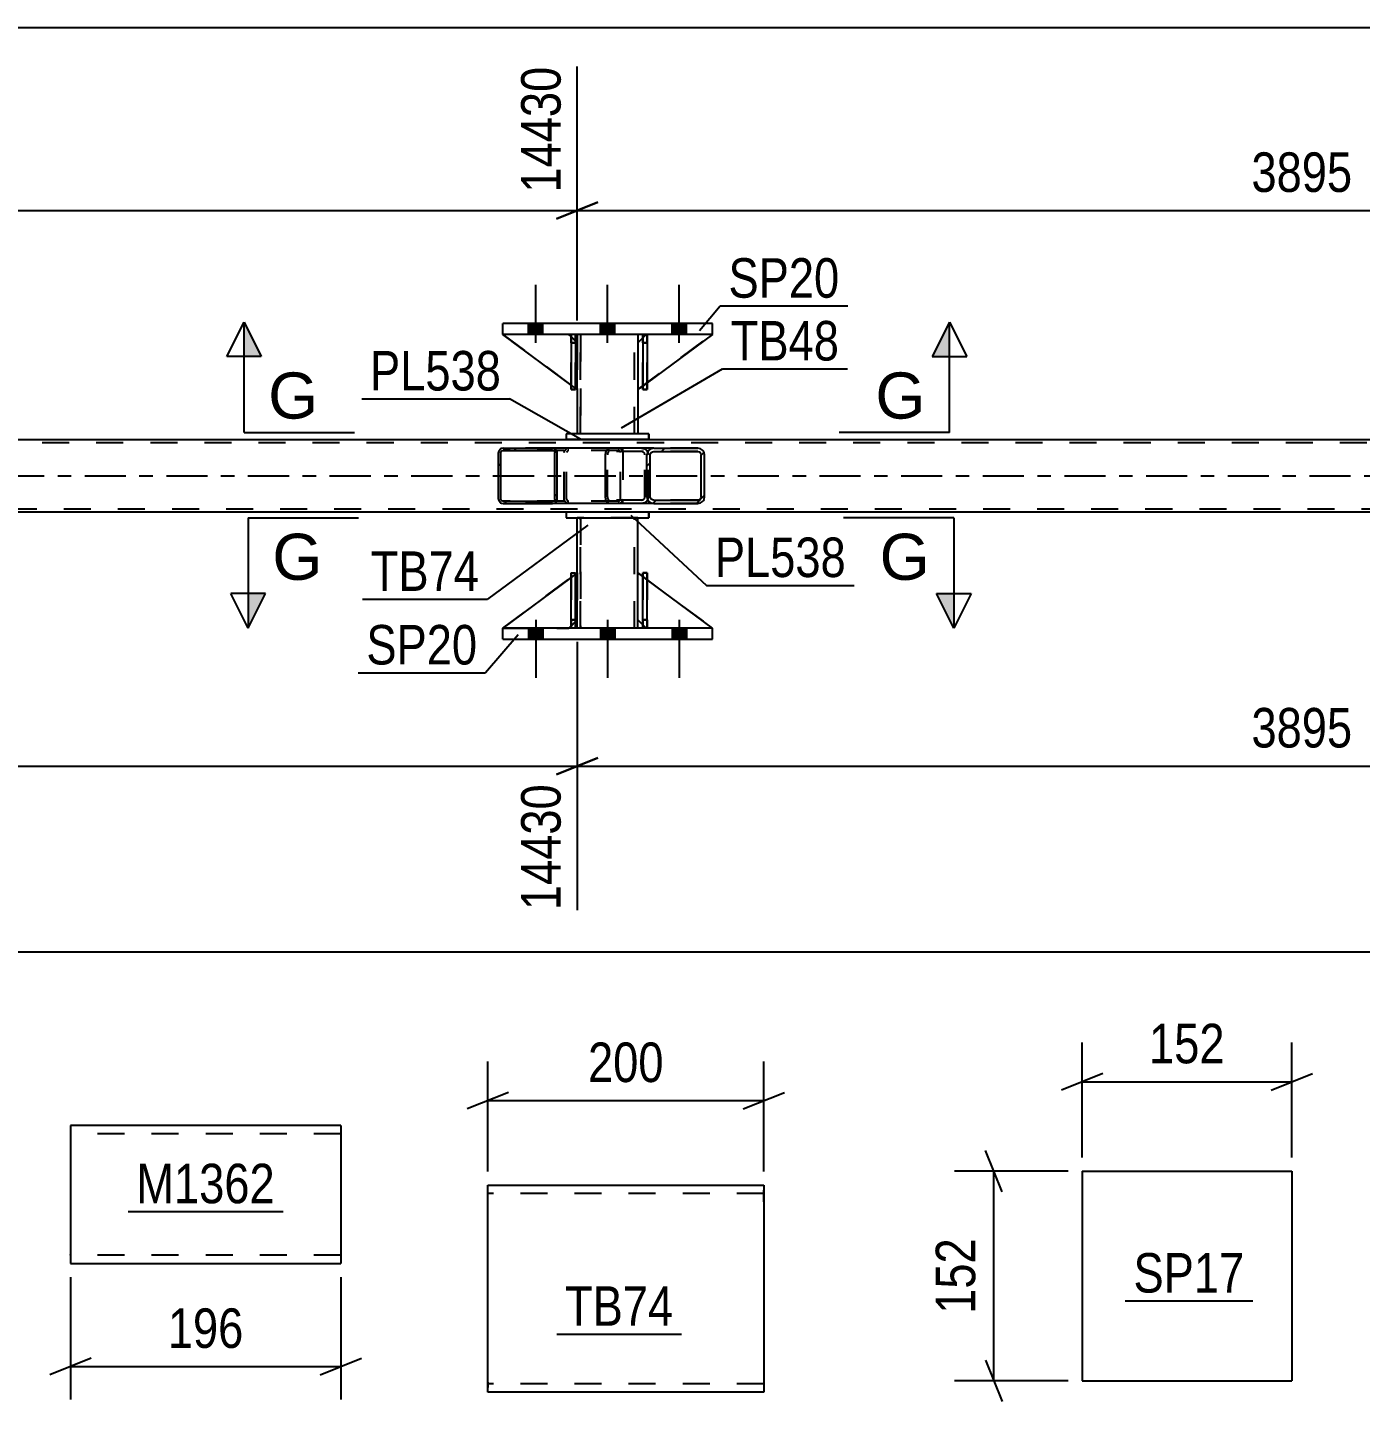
# Model space of a CAD drawing. Header units: millimetres. Extents: x 0 to 841, y 0 to 594.
# Drawn here: x 615.4 to 712.1, y 177 to 276.6 of the extents above; entities that cross this region are included whole.
import ezdxf

# ---------------------------------------------------------------- set-up
doc = ezdxf.new("R2010")
doc.units = ezdxf.units.MM
doc.linetypes.add('DXK_LINE_DOT2', pattern=[3.9198, 1.9599, -1.9599])
doc.linetypes.add('DXK_LINE_DOT3', pattern=[5.9187, 2.979, -0.9799, 0.9799, -0.9799])
doc.styles.add('Arial', font='ARIAL.TTF', dxfattribs={"height": 0.2})
doc.styles.add('Arial Narrow', font='ARIALN.TTF', dxfattribs={"height": 0.2})

# ---------------------------------------------------------------- blocks, each defined once
blk = doc.blocks.new('Part-103610369-28018 - 28013')
at = {"linetype": 'Continuous'}
h = blk.add_hatch(dxfattribs=at)
h.set_pattern_fill('', scale=0.7, style=0, pattern_type=0)
h.set_pattern_definition([(45, (653.8036, 245.869), (-1.57154, 1.57154), [])])
h.paths.add_polyline_path([(653.829, 245.747), (653.804, 245.869), (653.73, 245.973), (653.619, 246.042), (653.489, 246.067), (649.913, 246.067), (649.783, 246.042), (649.673, 245.973), (649.599, 245.869), (649.573, 245.747), (649.573, 242.387), (649.599, 242.264), (649.673, 242.16), (649.783, 242.091), (649.913, 242.067), (653.489, 242.067), (653.619, 242.091), (653.73, 242.16), (653.804, 242.264), (653.829, 242.387)])
h.paths.add_polyline_path([(653.646, 242.325), (653.609, 242.274), (653.554, 242.239), (653.489, 242.227), (649.913, 242.227), (649.848, 242.239), (649.793, 242.274), (649.756, 242.325), (649.743, 242.387), (649.743, 245.747), (649.756, 245.808), (649.793, 245.86), (649.848, 245.894), (649.913, 245.907), (653.489, 245.907), (653.554, 245.894), (653.609, 245.86), (653.646, 245.808), (653.659, 245.747), (653.659, 242.387)])
at = {"color": 2, "linetype": 'Continuous'}
for p, q in [((649.913, 246.067), (649.783, 246.042)), ((649.913, 246.067), (653.489, 246.067)), ((657.597, 246.067), (653.489, 246.067)), ((653.619, 246.042), (653.489, 246.067)), ((649.599, 245.869), (649.573, 245.747)), ((649.573, 242.387), (649.573, 245.747)), ((649.743, 245.747), (649.756, 245.808)), ((649.743, 242.387), (649.743, 245.747)), ((649.756, 245.808), (649.793, 245.86)), ((649.793, 245.86), (649.848, 245.894)), ((649.848, 245.894), (649.913, 245.907)), ((649.913, 245.907), (653.489, 245.907)), ((653.489, 245.907), (653.554, 245.894)), ((653.554, 245.894), (653.609, 245.86)), ((653.609, 245.86), (653.646, 245.808)), ((653.646, 245.808), (653.659, 245.747)), ((653.659, 242.387), (653.659, 245.747)), ((653.829, 245.747), (653.804, 245.869)), ((653.829, 242.387), (653.829, 245.747)), ((649.573, 242.387), (649.599, 242.264)), ((649.756, 242.325), (649.743, 242.387)), ((649.793, 242.274), (649.756, 242.325)), ((649.783, 242.091), (649.913, 242.067)), ((649.848, 242.239), (649.793, 242.274)), ((649.913, 242.227), (649.848, 242.239)), ((649.913, 242.227), (653.489, 242.227)), ((649.913, 242.067), (653.489, 242.067)), ((653.554, 242.239), (653.489, 242.227)), ((653.489, 242.067), (653.619, 242.091)), ((657.597, 242.067), (653.489, 242.067)), ((653.609, 242.274), (653.554, 242.239)), ((653.646, 242.325), (653.609, 242.274)), ((653.659, 242.387), (653.646, 242.325)), ((653.804, 242.264), (653.829, 242.387))]:
    blk.add_line(p, q, dxfattribs=at)
at = {"color": 7, "linetype": 'DXK_LINE_DOT2'}
for p, q in [((653.489, 246.067), (649.913, 246.067)), ((654.543, 246.042), (654.673, 246.067)), ((658.249, 246.067), (657.597, 246.067)), ((658.249, 246.067), (658.379, 246.042)), ((658.249, 245.907), (649.913, 245.907)), ((654.332, 245.747), (654.358, 245.869)), ((654.332, 242.387), (654.332, 245.747)), ((654.516, 245.808), (654.503, 245.747)), ((654.503, 242.387), (654.503, 245.747)), ((654.553, 245.86), (654.516, 245.808)), ((654.608, 245.894), (654.553, 245.86)), ((654.673, 245.907), (654.608, 245.894)), ((658.314, 245.894), (658.249, 245.907)), ((658.369, 245.86), (658.314, 245.894)), ((658.406, 245.808), (658.369, 245.86)), ((658.419, 245.747), (658.406, 245.808)), ((658.419, 242.387), (658.419, 245.747)), ((658.563, 245.869), (658.589, 245.747)), ((658.589, 245.747), (658.589, 242.387)), ((658.249, 242.227), (649.913, 242.227)), ((653.489, 242.067), (649.913, 242.067)), ((654.358, 242.264), (654.332, 242.387)), ((654.503, 242.387), (654.516, 242.325)), ((654.516, 242.325), (654.553, 242.274)), ((654.673, 242.067), (654.543, 242.091)), ((654.553, 242.274), (654.567, 242.264)), ((654.567, 242.264), (654.608, 242.239)), ((654.608, 242.239), (654.673, 242.227)), ((658.249, 242.067), (657.597, 242.067)), ((658.249, 242.227), (658.314, 242.239)), ((658.379, 242.091), (658.249, 242.067)), ((658.314, 242.239), (658.369, 242.274)), ((658.369, 242.274), (658.406, 242.325)), ((658.406, 242.325), (658.419, 242.387)), ((658.589, 242.387), (658.563, 242.264))]:
    blk.add_line(p, q, dxfattribs=at)
at = {"color": 2, "linetype": 'Continuous'}
for centre, start, end in [((649.9, 245.733), 110.7583, 155.68002), ((653.502, 245.733), 24.31998, 69.2417), ((649.9, 242.4), 204.31998, 249.2417), ((653.502, 242.4), 290.7583, 335.68002)]:
    blk.add_arc(centre, 0.331, start, end, dxfattribs=at)
at = {"color": 7, "linetype": 'DXK_LINE_DOT2'}
for centre, start, end in [((654.66, 245.733), 110.75832, 155.68004), ((658.262, 245.733), 24.31996, 69.24168), ((654.66, 242.4), 204.31996, 249.24168), ((658.262, 242.4), 290.75832, 335.68004)]:
    blk.add_arc(centre, 0.331, start, end, dxfattribs=at)
blk = doc.blocks.new('Part-103610369-28085 - 28013')
at = {"color": 2, "linetype": 'Continuous'}
for p, q in [((654.472, 247.117), (654.472, 246.717)), ((660.472, 247.117), (654.472, 247.117)), ((660.472, 247.117), (660.472, 246.717)), ((660.472, 247.117), (660.472, 247.117)), ((654.472, 246.717), (660.472, 246.717)), ((660.472, 246.717), (660.472, 246.717))]:
    blk.add_line(p, q, dxfattribs=at)
at = {"color": 7, "linetype": 'DXK_LINE_DOT2'}
for p, q in [((654.472, 247.117), (654.472, 246.717)), ((660.472, 246.717), (660.472, 247.117)), ((660.472, 247.117), (660.472, 247.117)), ((660.472, 246.717), (660.472, 246.717))]:
    blk.add_line(p, q, dxfattribs=at)
blk = doc.blocks.new('Part-103610369-28086 - 28013')
at = {"color": 2, "linetype": 'Continuous'}
for p, q in [((655.272, 254.317), (655.272, 253.717)), ((659.672, 254.317), (659.672, 253.716)), ((655.272, 250.317), (655.272, 247.117)), ((659.672, 250.316), (659.672, 247.117))]:
    blk.add_line(p, q, dxfattribs=at)
at = {"color": 7, "linetype": 'DXK_LINE_DOT2'}
for p, q in [((659.672, 254.317), (655.272, 254.317)), ((655.272, 254.317), (655.272, 247.117)), ((655.512, 247.117), (655.512, 254.317)), ((655.512, 254.317), (655.512, 247.117)), ((659.432, 247.117), (659.432, 254.317)), ((659.432, 247.117), (659.432, 254.317)), ((659.672, 254.317), (659.672, 247.117)), ((655.272, 253.717), (655.272, 250.317)), ((659.672, 253.716), (659.672, 250.316)), ((659.672, 247.117), (655.272, 247.117))]:
    blk.add_line(p, q, dxfattribs=at)
blk = doc.blocks.new('Part-103610369-28087 - 28013')
at = {"color": 7, "linetype": 'DXK_LINE_DOT2'}
for p, q in [((654.826, 253.716), (654.826, 254.316)), ((654.826, 254.316), (654.826, 254.316)), ((654.826, 254.316), (654.826, 250.316)), ((655.146, 254.316), (654.826, 254.316)), ((655.146, 253.716), (655.146, 254.316)), ((655.146, 250.316), (655.146, 254.316)), ((654.826, 250.316), (654.826, 253.716)), ((654.826, 253.716), (655.146, 253.716)), ((655.146, 253.716), (655.146, 250.316)), ((654.826, 250.316), (655.146, 250.316))]:
    blk.add_line(p, q, dxfattribs=at)
blk = doc.blocks.new('Part-103610369-28088 - 28013')
at = {"color": 7, "linetype": 'DXK_LINE_DOT2'}
for p, q in [((660.026, 253.716), (660.026, 254.316)), ((660.026, 254.316), (660.026, 254.316)), ((660.026, 254.316), (660.026, 250.316)), ((660.346, 254.316), (660.026, 254.316)), ((660.346, 253.716), (660.346, 254.316)), ((660.346, 250.316), (660.346, 254.316)), ((660.026, 250.316), (660.026, 253.716)), ((660.026, 253.716), (660.346, 253.716)), ((660.346, 253.716), (660.346, 250.316)), ((660.026, 250.316), (660.346, 250.316))]:
    blk.add_line(p, q, dxfattribs=at)
blk = doc.blocks.new('Part-103610369-28024 - 28013')
at = {"linetype": 'Continuous'}
h = blk.add_hatch(dxfattribs=at)
h.set_pattern_fill('', scale=0.7, style=0, pattern_type=0)
h.set_pattern_definition([(45, (664.472, 245.7703), (-1.57154, 1.57154), [])])
h.paths.add_polyline_path([(664.51, 245.587), (664.472, 245.77), (664.363, 245.926), (664.2, 246.03), (664.008, 246.067), (660.823, 246.067), (660.631, 246.03), (660.468, 245.926), (660.359, 245.77), (660.321, 245.587), (660.321, 242.547), (660.359, 242.363), (660.468, 242.207), (660.631, 242.103), (660.823, 242.067), (664.008, 242.067), (664.2, 242.103), (664.363, 242.207), (664.472, 242.363), (664.51, 242.547)])
h.paths.add_polyline_path([(664.24, 242.455), (664.185, 242.377), (664.104, 242.325), (664.008, 242.307), (660.823, 242.307), (660.727, 242.325), (660.646, 242.377), (660.591, 242.455), (660.572, 242.547), (660.572, 245.587), (660.591, 245.678), (660.646, 245.756), (660.727, 245.808), (660.823, 245.827), (664.008, 245.827), (664.104, 245.808), (664.185, 245.756), (664.24, 245.678), (664.259, 245.587), (664.259, 242.547)])
at = {"color": 2, "linetype": 'Continuous'}
for p, q in [((657.405, 245.926), (657.493, 246.03)), ((657.493, 246.03), (657.597, 246.067)), ((660.823, 246.067), (657.597, 246.067)), ((660.823, 246.067), (660.631, 246.03)), ((660.823, 246.067), (664.008, 246.067)), ((664.2, 246.03), (664.008, 246.067)), ((657.326, 245.587), (657.347, 245.77)), ((657.326, 242.547), (657.326, 245.587)), ((657.347, 245.77), (657.405, 245.926)), ((660.359, 245.77), (660.321, 245.587)), ((660.321, 242.547), (660.321, 245.587)), ((660.572, 245.587), (660.591, 245.678)), ((660.572, 242.547), (660.572, 245.587)), ((660.591, 245.678), (660.646, 245.756)), ((660.646, 245.756), (660.727, 245.808)), ((660.727, 245.808), (660.823, 245.827)), ((660.823, 245.827), (664.008, 245.827)), ((664.008, 245.827), (664.104, 245.808)), ((664.104, 245.808), (664.185, 245.756)), ((664.185, 245.756), (664.24, 245.678)), ((664.24, 245.678), (664.259, 245.587)), ((664.259, 242.547), (664.259, 245.587)), ((664.51, 245.587), (664.472, 245.77)), ((664.51, 242.547), (664.51, 245.587)), ((657.347, 242.363), (657.326, 242.547)), ((657.405, 242.207), (657.347, 242.363)), ((657.493, 242.103), (657.405, 242.207)), ((657.597, 242.067), (657.493, 242.103)), ((660.823, 242.067), (657.597, 242.067)), ((660.321, 242.547), (660.359, 242.363)), ((660.591, 242.455), (660.572, 242.547)), ((660.646, 242.377), (660.591, 242.455)), ((660.631, 242.103), (660.823, 242.067)), ((660.727, 242.325), (660.646, 242.377)), ((660.823, 242.307), (660.727, 242.325)), ((660.823, 242.307), (664.008, 242.307)), ((660.823, 242.067), (664.008, 242.067)), ((664.104, 242.325), (664.008, 242.307)), ((664.008, 242.067), (664.2, 242.103)), ((664.185, 242.377), (664.104, 242.325)), ((664.24, 242.455), (664.185, 242.377)), ((664.259, 242.547), (664.24, 242.455)), ((664.472, 242.363), (664.51, 242.547))]:
    blk.add_line(p, q, dxfattribs=at)
at = {"color": 7, "linetype": 'DXK_LINE_DOT2'}
for p, q in [((658.589, 245.827), (658.589, 246.067)), ((659.931, 246.067), (660.124, 246.03)), ((664.008, 246.067), (660.823, 246.067)), ((657.472, 245.678), (657.461, 245.587)), ((657.461, 242.547), (657.461, 245.587)), ((657.501, 245.756), (657.472, 245.678)), ((657.545, 245.808), (657.501, 245.756)), ((657.597, 245.827), (657.545, 245.808)), ((664.008, 245.827), (657.597, 245.827)), ((660.028, 245.808), (659.931, 245.827)), ((660.109, 245.756), (660.028, 245.808)), ((660.164, 245.678), (660.109, 245.756)), ((660.183, 245.587), (660.164, 245.678)), ((660.183, 242.547), (660.183, 245.587)), ((660.396, 245.77), (660.434, 245.587)), ((660.434, 242.547), (660.434, 245.587)), ((657.461, 242.547), (657.472, 242.455)), ((657.472, 242.455), (657.501, 242.377)), ((657.501, 242.377), (657.545, 242.325)), ((657.545, 242.325), (657.597, 242.307)), ((664.008, 242.307), (657.597, 242.307)), ((658.589, 242.067), (658.589, 242.307)), ((659.931, 242.307), (660.028, 242.325)), ((660.124, 242.103), (659.931, 242.067)), ((660.028, 242.325), (660.109, 242.377)), ((660.109, 242.377), (660.164, 242.455)), ((660.164, 242.455), (660.183, 242.547)), ((660.434, 242.547), (660.396, 242.363)), ((664.008, 242.067), (660.823, 242.067))]:
    blk.add_line(p, q, dxfattribs=at)
for centre, start, end in [((659.946, 245.571), 23.84952, 68.80601), ((659.946, 242.562), 291.19399, 336.15048)]:
    blk.add_arc(centre, 0.492, start, end, dxfattribs=at)
at = {"color": 2, "linetype": 'Continuous'}
for centre, start, end in [((660.809, 245.571), 111.19401, 156.1505), ((664.022, 245.571), 23.8495, 68.80599), ((660.809, 242.562), 203.8495, 248.80599), ((664.022, 242.562), 291.19401, 336.1505)]:
    blk.add_arc(centre, 0.492, start, end, dxfattribs=at)
blk = doc.blocks.new('Part-103610369-28089 - 28013')
at = {"color": 2, "linetype": 'Continuous'}
for p, q in [((655.146, 254.316), (654.826, 254.316)), ((654.826, 254.316), (654.826, 250.316)), ((655.146, 254.316), (655.146, 254.316)), ((655.146, 254.316), (655.146, 250.316)), ((655.146, 250.316), (654.826, 250.316))]:
    blk.add_line(p, q, dxfattribs=at)
at = {"color": 7, "linetype": 'DXK_LINE_DOT2'}
for p, q in [((654.826, 253.716), (654.826, 254.316)), ((655.146, 253.716), (655.146, 254.316)), ((655.146, 254.316), (655.146, 254.316)), ((655.146, 253.716), (654.826, 253.716)), ((654.826, 253.716), (654.826, 250.316)), ((655.146, 250.316), (655.146, 253.716))]:
    blk.add_line(p, q, dxfattribs=at)
blk = doc.blocks.new('Part-103610369-28090 - 28013')
at = {"color": 2, "linetype": 'Continuous'}
for p, q in [((660.346, 254.316), (660.026, 254.316)), ((660.026, 254.316), (660.026, 250.316)), ((660.346, 254.316), (660.346, 254.316)), ((660.346, 254.316), (660.346, 250.316)), ((660.346, 250.316), (660.026, 250.316))]:
    blk.add_line(p, q, dxfattribs=at)
at = {"color": 7, "linetype": 'DXK_LINE_DOT2'}
for p, q in [((660.026, 253.716), (660.026, 254.316)), ((660.346, 253.716), (660.346, 254.316)), ((660.346, 254.316), (660.346, 254.316)), ((660.346, 253.716), (660.026, 253.716)), ((660.026, 253.716), (660.026, 250.316)), ((660.346, 250.316), (660.346, 253.716))]:
    blk.add_line(p, q, dxfattribs=at)
blk = doc.blocks.new('Part-103610369-28091 - 28013')
at = {"color": 7, "linetype": 'DXK_LINE_DOT2'}
for p, q in [((654.672, 254.317), (649.872, 254.316)), ((655.272, 250.317), (649.872, 254.316)), ((649.872, 254.316), (655.272, 250.317)), ((654.672, 254.317), (655.272, 253.717)), ((655.272, 253.717), (654.672, 254.317)), ((655.272, 253.717), (655.272, 250.317)), ((655.272, 253.717), (655.272, 253.717)), ((655.272, 250.317), (655.272, 253.717)), ((655.272, 250.317), (655.272, 250.317))]:
    blk.add_line(p, q, dxfattribs=at)
blk = doc.blocks.new('Part-103610369-28092 - 28013')
at = {"color": 7, "linetype": 'DXK_LINE_DOT2'}
for p, q in [((654.672, 254.317), (649.872, 254.316)), ((655.272, 250.317), (649.872, 254.316)), ((654.672, 254.317), (655.272, 253.717)), ((655.146, 253.843), (654.826, 254.163)), ((655.272, 253.717), (655.272, 250.317)), ((655.146, 250.41), (654.826, 250.647))]:
    blk.add_line(p, q, dxfattribs=at)
at = {"color": 2, "linetype": 'Continuous'}
for p, q in [((654.826, 250.647), (649.872, 254.316)), ((654.826, 254.163), (654.672, 254.317)), ((655.272, 253.717), (655.146, 253.843)), ((655.272, 253.717), (655.272, 253.717)), ((655.272, 250.317), (655.272, 253.717)), ((655.272, 250.317), (655.146, 250.41)), ((655.272, 250.317), (655.272, 250.317))]:
    blk.add_line(p, q, dxfattribs=at)
blk = doc.blocks.new('Part-103610369-28093 - 28013')
at = {"color": 7, "linetype": 'DXK_LINE_DOT2'}
for p, q in [((660.272, 254.317), (659.672, 253.717)), ((659.672, 250.317), (665.072, 254.317)), ((665.072, 254.317), (660.272, 254.317)), ((659.672, 253.717), (659.672, 250.317))]:
    blk.add_line(p, q, dxfattribs=at)
blk = doc.blocks.new('Part-103610369-28094 - 28013')
at = {"color": 2, "linetype": 'Continuous'}
for p, q in [((660.026, 254.07), (659.672, 253.717)), ((665.072, 254.317), (660.346, 250.815)), ((659.672, 253.717), (659.672, 250.317)), ((660.026, 250.578), (659.672, 250.317))]:
    blk.add_line(p, q, dxfattribs=at)
at = {"color": 7, "linetype": 'DXK_LINE_DOT2'}
for p, q in [((660.272, 254.317), (660.026, 254.07)), ((665.072, 254.317), (660.272, 254.317)), ((660.346, 250.815), (660.026, 250.578))]:
    blk.add_line(p, q, dxfattribs=at)
blk = doc.blocks.new('Part-103610369-28095 - 28013')
at = {"color": 2, "linetype": 'Continuous'}
for p, q in [((654.472, 241.427), (654.472, 241.027)), ((660.472, 241.427), (654.472, 241.427)), ((660.472, 241.427), (660.472, 241.027)), ((660.472, 241.427), (660.472, 241.427)), ((654.472, 241.027), (660.472, 241.027)), ((660.472, 241.027), (660.472, 241.027))]:
    blk.add_line(p, q, dxfattribs=at)
at = {"color": 7, "linetype": 'DXK_LINE_DOT2'}
for p, q in [((654.472, 241.427), (654.472, 241.027)), ((660.472, 241.027), (660.472, 241.427)), ((660.472, 241.427), (660.472, 241.427)), ((660.472, 241.027), (660.472, 241.027))]:
    blk.add_line(p, q, dxfattribs=at)
blk = doc.blocks.new('Part-103610369-28096 - 28013')
at = {"color": 2, "linetype": 'Continuous'}
for p, q in [((655.272, 237.026), (655.272, 241.027)), ((659.672, 237.027), (659.672, 241.027)), ((655.272, 233.027), (655.272, 233.626)), ((659.672, 233.027), (659.672, 233.627))]:
    blk.add_line(p, q, dxfattribs=at)
at = {"color": 7, "linetype": 'DXK_LINE_DOT2'}
for p, q in [((659.672, 241.027), (655.272, 241.027)), ((655.272, 233.027), (655.272, 241.027)), ((655.512, 233.027), (655.512, 241.027)), ((655.512, 241.027), (655.512, 233.027)), ((659.432, 233.027), (659.432, 241.027)), ((659.432, 233.027), (659.432, 241.027)), ((659.672, 233.027), (659.672, 241.027)), ((655.272, 233.626), (655.272, 237.026)), ((659.672, 233.627), (659.672, 237.027)), ((659.672, 233.027), (655.272, 233.027))]:
    blk.add_line(p, q, dxfattribs=at)
blk = doc.blocks.new('Part-103610369-28097 - 28013')
at = {"color": 7, "linetype": 'DXK_LINE_DOT2'}
for p, q in [((654.826, 237.027), (655.146, 237.027)), ((654.826, 233.627), (654.826, 237.027)), ((654.826, 237.027), (654.826, 233.027)), ((655.146, 237.027), (655.146, 233.627)), ((655.146, 233.027), (655.146, 236.933)), ((655.146, 233.627), (654.826, 233.627)), ((654.826, 233.027), (654.826, 233.627)), ((655.146, 233.627), (655.146, 233.027)), ((655.146, 233.027), (654.826, 233.027)), ((655.146, 233.027), (655.146, 233.027))]:
    blk.add_line(p, q, dxfattribs=at)
blk = doc.blocks.new('Part-103610369-28098 - 28013')
at = {"color": 7, "linetype": 'DXK_LINE_DOT2'}
for p, q in [((660.346, 237.027), (660.026, 237.027)), ((660.026, 233.627), (660.026, 237.027)), ((660.026, 237.027), (660.026, 233.027)), ((660.346, 237.027), (660.346, 233.627)), ((660.346, 233.027), (660.346, 237.027)), ((660.346, 233.627), (660.026, 233.627)), ((660.026, 233.027), (660.026, 233.627)), ((660.346, 233.627), (660.346, 233.027)), ((660.346, 233.027), (660.026, 233.027)), ((660.346, 233.027), (660.346, 233.027))]:
    blk.add_line(p, q, dxfattribs=at)
blk = doc.blocks.new('Part-103610369-28099 - 28013')
at = {"color": 2, "linetype": 'Continuous'}
for p, q in [((654.826, 233.027), (654.826, 237.027)), ((654.826, 237.027), (655.146, 237.027)), ((655.146, 233.027), (655.146, 237.027)), ((654.826, 233.027), (654.826, 233.027)), ((655.146, 233.027), (654.826, 233.027))]:
    blk.add_line(p, q, dxfattribs=at)
at = {"color": 7, "linetype": 'DXK_LINE_DOT2'}
for p, q in [((654.826, 237.027), (654.826, 233.627)), ((655.146, 233.627), (655.146, 237.027)), ((654.826, 233.627), (654.826, 233.027)), ((654.826, 233.627), (655.146, 233.627)), ((655.146, 233.027), (655.146, 233.627)), ((655.146, 233.027), (655.146, 233.027))]:
    blk.add_line(p, q, dxfattribs=at)
blk = doc.blocks.new('Part-103610369-28100 - 28013')
at = {"color": 2, "linetype": 'Continuous'}
for p, q in [((660.026, 233.027), (660.026, 237.027)), ((660.026, 237.027), (660.346, 237.027)), ((660.346, 233.027), (660.346, 237.027)), ((660.026, 233.027), (660.026, 233.027)), ((660.346, 233.027), (660.026, 233.027))]:
    blk.add_line(p, q, dxfattribs=at)
at = {"color": 7, "linetype": 'DXK_LINE_DOT2'}
for p, q in [((660.026, 237.027), (660.026, 233.627)), ((660.346, 233.627), (660.346, 237.027)), ((660.026, 233.627), (660.026, 233.027)), ((660.026, 233.627), (660.346, 233.627)), ((660.346, 233.027), (660.346, 233.627)), ((660.346, 233.027), (660.346, 233.027))]:
    blk.add_line(p, q, dxfattribs=at)
blk = doc.blocks.new('Part-103610369-28101 - 28013')
at = {"color": 7, "linetype": 'DXK_LINE_DOT2'}
for p, q in [((655.272, 237.026), (649.872, 233.027)), ((655.272, 237.026), (649.872, 233.027)), ((655.272, 233.626), (655.272, 237.026)), ((655.272, 237.026), (655.272, 237.026)), ((655.272, 237.026), (655.272, 233.626)), ((654.672, 233.026), (655.272, 233.626)), ((655.272, 233.626), (654.672, 233.026)), ((655.272, 233.626), (655.272, 233.626)), ((649.872, 233.027), (654.672, 233.026))]:
    blk.add_line(p, q, dxfattribs=at)
blk = doc.blocks.new('Part-103610369-28102 - 28013')
at = {"color": 7, "linetype": 'DXK_LINE_DOT2'}
for p, q in [((649.872, 233.027), (655.272, 237.026)), ((655.146, 236.933), (654.826, 236.696)), ((655.272, 237.026), (655.272, 233.626)), ((655.272, 233.626), (654.672, 233.026)), ((655.146, 233.5), (654.826, 233.18)), ((649.872, 233.027), (654.672, 233.026))]:
    blk.add_line(p, q, dxfattribs=at)
at = {"color": 2, "linetype": 'Continuous'}
for p, q in [((654.826, 236.696), (649.872, 233.027)), ((655.272, 237.026), (655.146, 236.933)), ((655.272, 233.626), (655.272, 237.026)), ((655.272, 237.026), (655.272, 237.026)), ((654.826, 233.18), (654.672, 233.026)), ((655.272, 233.626), (655.146, 233.5)), ((655.272, 233.626), (655.272, 233.626))]:
    blk.add_line(p, q, dxfattribs=at)
blk = doc.blocks.new('Part-103610369-28103 - 28013')
at = {"color": 7, "linetype": 'DXK_LINE_DOT2'}
for p, q in [((659.672, 233.626), (659.672, 237.026)), ((659.672, 237.026), (665.072, 233.026)), ((660.272, 233.026), (659.672, 233.626)), ((665.072, 233.026), (660.272, 233.026))]:
    blk.add_line(p, q, dxfattribs=at)
blk = doc.blocks.new('Part-103610369-28104 - 28013')
at = {"color": 2, "linetype": 'Continuous'}
for p, q in [((659.672, 233.626), (659.672, 237.026)), ((660.026, 236.765), (659.672, 237.026)), ((665.072, 233.027), (660.346, 236.528)), ((660.026, 233.273), (659.672, 233.626))]:
    blk.add_line(p, q, dxfattribs=at)
at = {"color": 7, "linetype": 'DXK_LINE_DOT2'}
for p, q in [((660.346, 236.528), (660.026, 236.765)), ((660.272, 233.026), (660.026, 233.273)), ((665.072, 233.026), (660.272, 233.026)), ((665.072, 233.027), (665.072, 233.026)), ((665.072, 233.026), (665.072, 233.027))]:
    blk.add_line(p, q, dxfattribs=at)
blk = doc.blocks.new('Part-103610369-28105 - 28013')
at = {"color": 2, "linetype": 'Continuous'}
for p, q in [((649.872, 254.317), (649.872, 255.117)), ((665.072, 255.117), (649.872, 255.117)), ((665.072, 254.317), (665.072, 255.117)), ((665.072, 254.317), (649.872, 254.317))]:
    blk.add_line(p, q, dxfattribs=at)
at = {"color": 7, "linetype": 'DXK_LINE_DOT2'}
for p, q in [((649.872, 254.317), (649.872, 255.117)), ((665.072, 254.317), (665.072, 255.117))]:
    blk.add_line(p, q, dxfattribs=at)
blk = doc.blocks.new('Part-103610369-28106 - 28013')
at = {"color": 2, "linetype": 'Continuous'}
for p, q in [((649.872, 232.227), (649.872, 233.027)), ((665.072, 233.027), (649.872, 233.027)), ((649.872, 232.227), (665.072, 232.227)), ((665.072, 232.227), (665.072, 233.027))]:
    blk.add_line(p, q, dxfattribs=at)
at = {"color": 7, "linetype": 'DXK_LINE_DOT2'}
for p, q in [((649.872, 232.227), (649.872, 233.027)), ((665.072, 232.227), (665.072, 233.027))]:
    blk.add_line(p, q, dxfattribs=at)
blk = doc.blocks.new('Part-103610369-28145 - 28013')
at = {"color": 2, "linetype": 'Continuous'}
for p, q in [((92.807, 246.707), (751.723, 246.707)), ((654.472, 241.427), (490.204, 241.427)), ((751.723, 241.427), (660.472, 241.427))]:
    blk.add_line(p, q, dxfattribs=at)
at = {"color": 7, "linetype": 'DXK_LINE_DOT2'}
for p, q in [((751.723, 246.467), (92.807, 246.467)), ((92.807, 241.667), (751.723, 241.667)), ((751.723, 241.427), (484.204, 241.427)), ((660.472, 241.427), (654.472, 241.427))]:
    blk.add_line(p, q, dxfattribs=at)
at = {"color": 7, "linetype": 'DXK_LINE_DOT3'}
blk.add_line((92.807, 244.067), (751.723, 244.067), dxfattribs=at)
blk = doc.blocks.new('Bolt-103610369-28156 - 28013')
at = {"linetype": 'Continuous'}
for points in [[(651.752, 254.317), (652.792, 254.317), (652.792, 255.117), (651.752, 255.117)], [(651.752, 254.317), (652.792, 254.317), (652.792, 255.117), (651.752, 255.117)], [(651.752, 254.317), (652.792, 254.317), (652.792, 255.117), (651.752, 255.117)], [(656.952, 254.317), (657.992, 254.317), (657.992, 255.117), (656.952, 255.117)], [(656.952, 254.317), (657.992, 254.317), (657.992, 255.117), (656.952, 255.117)], [(662.152, 254.317), (663.192, 254.317), (663.192, 255.117), (662.152, 255.117)], [(662.152, 254.317), (663.192, 254.317), (663.192, 255.117), (662.152, 255.117)], [(662.152, 254.317), (663.192, 254.317), (663.192, 255.117), (662.152, 255.117)]]:
    blk.add_hatch(color=1, dxfattribs=at).paths.add_polyline_path(points)
at = {"color": 1, "linetype": 'Continuous'}
for p, q in [((652.272, 253.717), (652.272, 257.917)), ((652.272, 253.717), (652.272, 257.917)), ((652.272, 253.717), (652.272, 257.917)), ((657.472, 253.717), (657.472, 257.917)), ((657.472, 253.717), (657.472, 257.917)), ((662.672, 253.717), (662.672, 257.917)), ((662.672, 253.717), (662.672, 257.917)), ((662.672, 253.717), (662.672, 257.917)), ((651.752, 254.317), (651.752, 255.117)), ((651.752, 254.317), (651.752, 255.117)), ((651.752, 254.317), (651.752, 255.117)), ((652.792, 254.317), (652.792, 255.117)), ((652.792, 254.317), (652.792, 255.117)), ((652.792, 254.317), (652.792, 255.117)), ((656.952, 254.317), (656.952, 255.117)), ((656.952, 254.317), (656.952, 255.117)), ((657.992, 254.317), (657.992, 255.117)), ((657.992, 254.317), (657.992, 255.117)), ((662.152, 254.317), (662.152, 255.117)), ((662.152, 254.317), (662.152, 255.117)), ((662.152, 254.317), (662.152, 255.117)), ((663.192, 254.317), (663.192, 255.117)), ((663.192, 254.317), (663.192, 255.117)), ((663.192, 254.317), (663.192, 255.117))]:
    blk.add_line(p, q, dxfattribs=at)
blk = doc.blocks.new('Bolt-103610369-28157 - 28013')
at = {"linetype": 'Continuous'}
for points in [[(652.792, 233.027), (651.752, 233.027), (651.752, 232.227), (652.792, 232.227)], [(652.792, 233.027), (651.752, 233.027), (651.752, 232.227), (652.792, 232.227)], [(652.792, 233.027), (651.752, 233.027), (651.752, 232.227), (652.792, 232.227)], [(657.992, 233.027), (656.952, 233.027), (656.952, 232.227), (657.992, 232.227)], [(657.992, 233.027), (656.952, 233.027), (656.952, 232.227), (657.992, 232.227)], [(663.192, 233.027), (662.152, 233.027), (662.152, 232.227), (663.192, 232.227)], [(663.192, 233.027), (662.152, 233.027), (662.152, 232.227), (663.192, 232.227)], [(663.192, 233.027), (662.152, 233.027), (662.152, 232.227), (663.192, 232.227)]]:
    blk.add_hatch(color=1, dxfattribs=at).paths.add_polyline_path(points)
at = {"color": 1, "linetype": 'Continuous'}
for p, q in [((652.272, 233.627), (652.272, 229.427)), ((652.272, 233.627), (652.272, 229.427)), ((652.272, 233.627), (652.272, 229.427)), ((657.472, 233.627), (657.472, 229.427)), ((657.472, 233.627), (657.472, 229.427)), ((662.672, 233.627), (662.672, 229.427)), ((662.672, 233.627), (662.672, 229.427)), ((662.672, 233.627), (662.672, 229.427)), ((651.752, 233.027), (651.752, 232.227)), ((651.752, 233.027), (651.752, 232.227)), ((651.752, 233.027), (651.752, 232.227)), ((652.792, 233.027), (652.792, 232.227)), ((652.792, 233.027), (652.792, 232.227)), ((652.792, 233.027), (652.792, 232.227)), ((656.952, 233.027), (656.952, 232.227)), ((656.952, 233.027), (656.952, 232.227)), ((657.992, 233.027), (657.992, 232.227)), ((657.992, 233.027), (657.992, 232.227)), ((662.152, 233.027), (662.152, 232.227)), ((662.152, 233.027), (662.152, 232.227)), ((662.152, 233.027), (662.152, 232.227)), ((663.192, 233.027), (663.192, 232.227)), ((663.192, 233.027), (663.192, 232.227)), ((663.192, 233.027), (663.192, 232.227))]:
    blk.add_line(p, q, dxfattribs=at)
blk = doc.blocks.new('Part-103610369-31543 - 31542')
at = {"color": 2, "linetype": 'Continuous'}
for p, q in [((691.87, 193.666), (691.87, 178.466)), ((691.87, 193.666), (707.07, 193.666)), ((707.07, 193.666), (707.07, 178.466)), ((691.87, 178.466), (707.07, 178.466))]:
    blk.add_line(p, q, dxfattribs=at)
blk = doc.blocks.new('Part-103610369-31604 - 31603')
at = {"color": 2, "linetype": 'Continuous'}
for p, q in [((648.799, 191.438), (648.799, 192.638)), ((648.799, 192.638), (668.799, 192.638)), ((668.799, 192.638), (668.799, 192.547)), ((668.799, 192.547), (668.799, 191.438)), ((648.799, 178.379), (648.799, 191.438)), ((668.799, 191.438), (668.799, 177.638)), ((648.799, 177.729), (648.799, 178.379)), ((648.799, 177.638), (648.799, 177.729)), ((668.799, 177.638), (648.799, 177.638))]:
    blk.add_line(p, q, dxfattribs=at)
at = {"color": 7, "linetype": 'DXK_LINE_DOT2'}
for p, q in [((668.799, 191.438), (668.799, 192.287)), ((668.799, 192.038), (648.799, 192.038)), ((648.799, 178.379), (648.799, 177.99)), ((648.799, 178.238), (648.799, 178.284)), ((668.799, 178.238), (648.799, 178.238)), ((668.799, 178.238), (668.799, 178.284))]:
    blk.add_line(p, q, dxfattribs=at)
blk = doc.blocks.new('Part-103610369-31673 - 31672')
at = {"color": 2, "linetype": 'Continuous'}
for p, q in [((638.142, 196.982), (618.535, 196.982)), ((618.535, 196.982), (618.535, 187.074)), ((638.142, 196.982), (638.142, 186.982)), ((618.535, 187.074), (618.535, 186.982)), ((618.535, 186.982), (638.142, 186.982))]:
    blk.add_line(p, q, dxfattribs=at)
at = {"color": 7, "linetype": 'DXK_LINE_DOT2'}
for p, q in [((638.142, 196.382), (618.535, 196.382)), ((618.535, 187.582), (618.535, 187.628)), ((638.142, 187.582), (618.535, 187.582)), ((638.142, 187.582), (638.142, 187.628))]:
    blk.add_line(p, q, dxfattribs=at)
blk = doc.blocks.new('StraightDimension-103610369-30285 - 28013')
at = {"color": 7, "linetype": 'Continuous'}
for p, q in [((655.272, 255.317), (655.272, 273.738)), ((760.343, 247.707), (760.343, 273.738)), ((656.772, 263.898), (653.772, 262.698)), ((655.272, 263.298), (760.343, 263.298)), ((758.843, 262.698), (761.843, 263.898))]:
    blk.add_line(p, q, dxfattribs=at)
at = {"color": 0}
blk.add_wipeout([(712.064, 264.048), (712.064, 268.248), (703.551, 268.248), (703.551, 264.048)], dxfattribs=at)
at = {"color": 3, "style": 'Arial Narrow'}
blk.add_text('3895', height=2.8633, dxfattribs=at).set_placement((704.151, 264.648))
at = {"color": 0, "linetype": 'Continuous'}
blk.add_wipeout([(759.743, 274.338), (755.543, 274.338), (755.543, 263.998), (759.743, 263.998)], dxfattribs=at)
at = {"color": 3, "linetype": 'Continuous', "style": 'Arial Narrow'}
blk.add_text('18326', height=2.8633, rotation=90.00021, dxfattribs=at).set_placement((759.143, 264.598))
blk = doc.blocks.new('StraightDimension-103610369-30286 - 28013')
at = {"color": 7, "linetype": 'Continuous'}
for p, q in [((655.272, 255.317), (655.272, 273.738)), ((485.004, 263.298), (655.272, 263.298)), ((653.772, 262.698), (656.772, 263.898))]:
    blk.add_line(p, q, dxfattribs=at)
at = {"color": 0, "linetype": 'Continuous'}
blk.add_wipeout([(654.672, 274.338), (650.472, 274.338), (650.472, 263.998), (654.672, 263.998)], dxfattribs=at)
at = {"color": 3, "linetype": 'Continuous', "style": 'Arial Narrow'}
blk.add_text('14430', height=2.8633, rotation=90.00021, dxfattribs=at).set_placement((654.072, 264.598))
blk = doc.blocks.new('StraightDimension-103610369-30537 - 28013')
at = {"color": 7, "linetype": 'Continuous'}
for p, q in [((760.343, 240.427), (760.343, 212.586)), ((655.272, 232.026), (655.272, 212.586)), ((656.772, 223.626), (653.772, 222.426)), ((758.843, 222.426), (761.843, 223.626)), ((655.272, 223.026), (760.343, 223.026))]:
    blk.add_line(p, q, dxfattribs=at)
at = {"color": 0}
blk.add_wipeout([(712.064, 223.776), (712.064, 227.976), (703.551, 227.976), (703.551, 223.776)], dxfattribs=at)
at = {"color": 3, "style": 'Arial Narrow'}
blk.add_text('3895', height=2.8633, dxfattribs=at).set_placement((704.151, 224.376))
at = {"color": 0, "linetype": 'Continuous'}
blk.add_wipeout([(759.743, 222.326), (755.543, 222.326), (755.543, 211.986), (759.743, 211.986)], dxfattribs=at)
at = {"color": 3, "linetype": 'Continuous', "style": 'Arial Narrow'}
blk.add_text('18326', height=2.8633, rotation=90.00021, dxfattribs=at).set_placement((759.143, 212.586))
blk = doc.blocks.new('StraightDimension-103610369-30538 - 28013')
at = {"color": 7, "linetype": 'Continuous'}
for p, q in [((655.272, 232.026), (655.272, 212.586)), ((653.772, 222.426), (656.772, 223.626)), ((485.004, 223.026), (655.272, 223.026))]:
    blk.add_line(p, q, dxfattribs=at)
at = {"color": 0, "linetype": 'Continuous'}
blk.add_wipeout([(654.672, 222.326), (650.472, 222.326), (650.472, 211.986), (654.672, 211.986)], dxfattribs=at)
at = {"color": 3, "linetype": 'Continuous', "style": 'Arial Narrow'}
blk.add_text('14430', height=2.8633, rotation=90.00021, dxfattribs=at).set_placement((654.072, 212.586))
blk = doc.blocks.new('StraightDimension-103610369-30560 - 28013')
at = {"color": 7, "linetype": 'Continuous'}
blk.add_line((83.547, 209.567), (760.983, 209.567), dxfattribs=at)
blk = doc.blocks.new('StraightDimension-103610369-30572 - 28013')
at = {"color": 7, "linetype": 'Continuous'}
blk.add_line((84.187, 276.567), (760.343, 276.567), dxfattribs=at)
blk = doc.blocks.new('StraightDimension-103610369-31928 - 31542')
at = {"color": 7, "linetype": 'Continuous'}
for p, q in [((691.87, 194.666), (691.87, 202.983)), ((707.07, 194.666), (707.07, 202.983)), ((693.37, 200.733), (690.37, 199.533)), ((705.57, 199.533), (708.57, 200.733)), ((691.87, 200.133), (707.07, 200.133))]:
    blk.add_line(p, q, dxfattribs=at)
at = {"color": 0}
blk.add_wipeout([(702.812, 200.883), (702.812, 205.083), (696.127, 205.083), (696.127, 200.883)], dxfattribs=at)
at = {"color": 3, "style": 'Arial Narrow'}
blk.add_text('152', height=2.8633, dxfattribs=at).set_placement((696.727, 201.483))
blk = doc.blocks.new('StraightDimension-103610369-31924 - 31542')
at = {"color": 7, "linetype": 'Continuous'}
for p, q in [((686.077, 192.166), (684.877, 195.166)), ((690.87, 193.666), (682.627, 193.666)), ((685.477, 178.466), (685.477, 193.666)), ((684.877, 179.966), (686.077, 176.966)), ((690.87, 178.466), (682.627, 178.466))]:
    blk.add_line(p, q, dxfattribs=at)
at = {"color": 0}
blk.add_wipeout([(684.727, 189.408), (680.527, 189.408), (680.527, 182.724), (684.727, 182.724)], dxfattribs=at)
at = {"color": 3, "style": 'Arial Narrow'}
blk.add_text('152', height=2.8633, rotation=90.00021, dxfattribs=at).set_placement((684.127, 183.324))
blk = doc.blocks.new('StraightDimension-103610369-31992 - 31603')
at = {"color": 7, "linetype": 'Continuous'}
for p, q in [((648.799, 193.638), (648.799, 201.625)), ((668.799, 193.638), (668.799, 201.625)), ((650.299, 199.375), (647.299, 198.175)), ((667.299, 198.175), (670.299, 199.375)), ((648.799, 198.775), (668.799, 198.775))]:
    blk.add_line(p, q, dxfattribs=at)
at = {"color": 0}
blk.add_wipeout([(662.141, 199.525), (662.141, 203.725), (655.457, 203.725), (655.457, 199.525)], dxfattribs=at)
at = {"color": 3, "style": 'Arial Narrow'}
blk.add_text('200', height=2.8633, dxfattribs=at).set_placement((656.057, 200.125))
blk = doc.blocks.new('StraightDimension-103610369-32036 - 31672')
at = {"color": 7, "linetype": 'Continuous'}
for p, q in [((618.535, 185.982), (618.535, 177.102)), ((638.142, 185.982), (638.142, 177.102)), ((620.035, 180.102), (617.035, 178.902)), ((618.535, 179.502), (638.142, 179.502)), ((636.642, 178.902), (639.642, 180.102))]:
    blk.add_line(p, q, dxfattribs=at)
at = {"color": 0}
blk.add_wipeout([(631.681, 180.252), (631.681, 184.452), (624.996, 184.452), (624.996, 180.252)], dxfattribs=at)
at = {"color": 3, "style": 'Arial Narrow'}
blk.add_text('196', height=2.8633, dxfattribs=at).set_placement((625.596, 180.852))
blk = doc.blocks.new('SectionMark-103610369-29491 - 28013')
at = {"linetype": 'Continuous'}
for points in [[(631.418, 235.527), (632.668, 235.527), (631.418, 233.027)], [(681.324, 235.527), (682.574, 235.527), (682.574, 233.027)]]:
    blk.add_hatch(color=6, dxfattribs=at).paths.add_polyline_path(points)
at = {"color": 6, "linetype": 'Continuous'}
for p, q in [((631.418, 241.027), (639.418, 241.027)), ((631.418, 241.027), (631.418, 233.027)), ((682.574, 241.027), (674.574, 241.027)), ((682.574, 241.027), (682.574, 233.027)), ((631.418, 233.027), (630.168, 235.527)), ((632.668, 235.527), (630.168, 235.527)), ((631.418, 233.027), (632.668, 235.527)), ((681.324, 235.527), (683.824, 235.527)), ((682.574, 233.027), (681.324, 235.527)), ((683.824, 235.527), (682.574, 233.027))]:
    blk.add_line(p, q, dxfattribs=at)
at = {"color": 0, "linetype": 'Continuous'}
for points in [[(636.798, 236.527), (636.798, 240.027), (633.168, 240.027), (633.168, 236.527)], [(680.824, 236.527), (680.824, 240.027), (677.194, 240.027), (677.194, 236.527)]]:
    blk.add_wipeout(points, dxfattribs=at)
at = {"color": 3, "linetype": 'Continuous', "style": 'Arial'}
for p in [(633.168, 236.527), (677.194, 236.527)]:
    blk.add_text('G', height=3.343, dxfattribs=at).set_placement(p)
blk = doc.blocks.new('SectionMark-103610369-29490 - 28013')
at = {"linetype": 'Continuous'}
for points in [[(632.37, 252.716), (631.12, 252.716), (631.12, 255.216)], [(682.266, 252.716), (681.016, 252.716), (682.266, 255.216)]]:
    blk.add_hatch(color=6, dxfattribs=at).paths.add_polyline_path(points)
at = {"color": 6, "linetype": 'Continuous'}
for p, q in [((629.87, 252.716), (631.12, 255.216)), ((631.12, 247.216), (631.12, 255.216)), ((631.12, 255.216), (632.37, 252.716)), ((682.266, 255.216), (681.016, 252.716)), ((682.266, 247.216), (682.266, 255.216)), ((682.266, 255.216), (683.516, 252.716)), ((632.37, 252.716), (629.87, 252.716)), ((681.016, 252.716), (683.516, 252.716)), ((631.12, 247.216), (639.12, 247.216)), ((682.266, 247.216), (674.266, 247.216))]:
    blk.add_line(p, q, dxfattribs=at)
at = {"color": 0, "linetype": 'Continuous'}
for points in [[(636.499, 248.216), (636.499, 251.716), (632.87, 251.716), (632.87, 248.216)], [(680.516, 248.216), (680.516, 251.716), (676.887, 251.716), (676.887, 248.216)]]:
    blk.add_wipeout(points, dxfattribs=at)
at = {"color": 3, "linetype": 'Continuous', "style": 'Arial'}
for p in [(632.87, 248.216), (676.887, 248.216)]:
    blk.add_text('G', height=3.343, dxfattribs=at).set_placement(p)
blk = doc.blocks.new('Mark-103610369-30637 - 28013')
at = {"color": 30, "linetype": 'Continuous'}
for p in [(639.655, 249.653), (655.524, 246.717)]:
    blk.add_line(p, (650.359, 249.653), dxfattribs=at)
at = {"color": 0}
blk.add_wipeout([(649.759, 250.253), (649.759, 253.253), (640.255, 253.253), (640.255, 250.253)], dxfattribs=at)
blk.add_wipeout([(649.759, 250.253), (649.759, 253.253), (640.255, 253.253), (640.255, 250.253)], dxfattribs=at)
at = {"color": 3, "style": 'Arial Narrow'}
blk.add_text('PL538', height=2.8633, dxfattribs=at).set_placement((640.255, 250.253))
blk = doc.blocks.new('Mark-103610369-30640 - 28013')
at = {"color": 30, "linetype": 'Continuous'}
for p, q in [((658.473, 247.543), (665.807, 251.827)), ((665.807, 251.827), (674.862, 251.827))]:
    blk.add_line(p, q, dxfattribs=at)
at = {"color": 0}
blk.add_wipeout([(674.262, 252.427), (674.262, 255.427), (666.407, 255.427), (666.407, 252.427)], dxfattribs=at)
blk.add_wipeout([(674.262, 252.427), (674.262, 255.427), (666.407, 255.427), (666.407, 252.427)], dxfattribs=at)
at = {"color": 3, "style": 'Arial Narrow'}
blk.add_text('TB48', height=2.8633, dxfattribs=at).set_placement((666.407, 252.427))
blk = doc.blocks.new('Mark-103610369-30646 - 28013')
at = {"color": 30, "linetype": 'Continuous'}
for p, q in [((659.171, 241.225), (664.654, 236.129)), ((664.654, 236.129), (675.358, 236.129))]:
    blk.add_line(p, q, dxfattribs=at)
at = {"color": 0}
blk.add_wipeout([(674.758, 236.729), (674.758, 239.729), (665.254, 239.729), (665.254, 236.729)], dxfattribs=at)
blk.add_wipeout([(674.758, 236.729), (674.758, 239.729), (665.254, 239.729), (665.254, 236.729)], dxfattribs=at)
at = {"color": 3, "style": 'Arial Narrow'}
blk.add_text('PL538', height=2.8633, dxfattribs=at).set_placement((665.254, 236.729))
blk = doc.blocks.new('Mark-103610369-30649 - 28013')
at = {"color": 30, "linetype": 'Continuous'}
for p in [(656.048, 240.5), (639.71, 235.124)]:
    blk.add_line(p, (648.765, 235.124), dxfattribs=at)
at = {"color": 0}
blk.add_wipeout([(648.165, 235.724), (648.165, 238.724), (640.31, 238.724), (640.31, 235.724)], dxfattribs=at)
blk.add_wipeout([(648.165, 235.724), (648.165, 238.724), (640.31, 238.724), (640.31, 235.724)], dxfattribs=at)
at = {"color": 3, "style": 'Arial Narrow'}
blk.add_text('TB74', height=2.8633, dxfattribs=at).set_placement((640.31, 235.724))
blk = doc.blocks.new('Mark-103610369-30652 - 28013')
at = {"color": 30, "linetype": 'Continuous'}
for p, q in [((664.132, 254.605), (665.641, 256.38)), ((665.641, 256.38), (674.88, 256.38))]:
    blk.add_line(p, q, dxfattribs=at)
at = {"color": 0}
blk.add_wipeout([(674.28, 256.98), (674.28, 259.98), (666.241, 259.98), (666.241, 256.98)], dxfattribs=at)
blk.add_wipeout([(674.28, 256.98), (674.28, 259.98), (666.241, 259.98), (666.241, 256.98)], dxfattribs=at)
at = {"color": 3, "style": 'Arial Narrow'}
blk.add_text('SP20', height=2.8633, dxfattribs=at).set_placement((666.241, 256.98))
blk = doc.blocks.new('Mark-103610369-30655 - 28013')
at = {"color": 30, "linetype": 'Continuous'}
for p in [(651, 232.542), (639.392, 229.791)]:
    blk.add_line(p, (648.631, 229.791), dxfattribs=at)
at = {"color": 0}
blk.add_wipeout([(648.031, 230.391), (648.031, 233.391), (639.992, 233.391), (639.992, 230.391)], dxfattribs=at)
blk.add_wipeout([(648.031, 230.391), (648.031, 233.391), (639.992, 233.391), (639.992, 230.391)], dxfattribs=at)
at = {"color": 3, "style": 'Arial Narrow'}
blk.add_text('SP20', height=2.8633, dxfattribs=at).set_placement((639.992, 230.391))
blk = doc.blocks.new('Mark-103610369-32255 - 31542')
at = {"color": 30, "linetype": 'Continuous'}
blk.add_line((695, 184.262), (704.239, 184.262), dxfattribs=at)
at = {"color": 0}
blk.add_wipeout([(703.639, 184.862), (703.639, 187.862), (695.6, 187.862), (695.6, 184.862)], dxfattribs=at)
blk.add_wipeout([(703.639, 184.862), (703.639, 187.862), (695.6, 187.862), (695.6, 184.862)], dxfattribs=at)
at = {"color": 3, "style": 'Arial Narrow'}
blk.add_text('SP17', height=2.8633, dxfattribs=at).set_placement((695.6, 184.862))
blk = doc.blocks.new('Mark-103610369-32270 - 31603')
at = {"color": 30, "linetype": 'Continuous'}
blk.add_line((653.789, 181.855), (662.843, 181.855), dxfattribs=at)
at = {"color": 0}
blk.add_wipeout([(662.243, 182.455), (662.243, 185.455), (654.389, 185.455), (654.389, 182.455)], dxfattribs=at)
blk.add_wipeout([(662.243, 182.455), (662.243, 185.455), (654.389, 185.455), (654.389, 182.455)], dxfattribs=at)
at = {"color": 3, "style": 'Arial Narrow'}
blk.add_text('TB74', height=2.8633, dxfattribs=at).set_placement((654.389, 182.455))
blk = doc.blocks.new('Mark-103610369-32277 - 31672')
at = {"color": 30, "linetype": 'Continuous'}
blk.add_line((622.713, 190.737), (633.965, 190.737), dxfattribs=at)
at = {"color": 0}
blk.add_wipeout([(633.365, 191.337), (633.365, 194.337), (623.313, 194.337), (623.313, 191.337)], dxfattribs=at)
blk.add_wipeout([(633.365, 191.337), (633.365, 194.337), (623.313, 194.337), (623.313, 191.337)], dxfattribs=at)
at = {"color": 3, "style": 'Arial Narrow'}
blk.add_text('M1362', height=2.8633, dxfattribs=at).set_placement((623.313, 191.337))

msp = doc.modelspace()

# ---------------------------------------------------------------- block references
for name in ['Bolt-103610369-28156 - 28013', 'Part-103610369-28105 - 28013', 'Part-103610369-28091 - 28013', 'Part-103610369-28092 - 28013', 'Part-103610369-28087 - 28013', 'Part-103610369-28089 - 28013', 'Part-103610369-28086 - 28013', 'Part-103610369-28093 - 28013', 'Part-103610369-28094 - 28013', 'Part-103610369-28088 - 28013', 'Part-103610369-28090 - 28013', 'Part-103610369-28085 - 28013', 'Part-103610369-28145 - 28013', 'Part-103610369-28018 - 28013', 'Part-103610369-28024 - 28013', 'Part-103610369-28095 - 28013', 'Part-103610369-28096 - 28013', 'Part-103610369-28101 - 28013', 'Part-103610369-28102 - 28013', 'Part-103610369-28097 - 28013', 'Part-103610369-28099 - 28013', 'Part-103610369-28103 - 28013', 'Part-103610369-28104 - 28013', 'Part-103610369-28098 - 28013', 'Part-103610369-28100 - 28013', 'Bolt-103610369-28157 - 28013', 'Part-103610369-28106 - 28013', 'StraightDimension-103610369-31928 - 31542', 'StraightDimension-103610369-31992 - 31603', 'Part-103610369-31673 - 31672', 'Part-103610369-31543 - 31542', 'Part-103610369-31604 - 31603', 'StraightDimension-103610369-32036 - 31672']:
    msp.add_blockref(name, (0, 0))

# ---------------------------------------------------------------- next in the draw order: block references
for name in ['StraightDimension-103610369-30285 - 28013', 'StraightDimension-103610369-30537 - 28013', 'Mark-103610369-32277 - 31672', 'StraightDimension-103610369-31924 - 31542', 'Mark-103610369-32255 - 31542', 'Mark-103610369-32270 - 31603']:
    msp.add_blockref(name, (0, 0))

# ---------------------------------------------------------------- next in the draw order: block references
for name in ['StraightDimension-103610369-30286 - 28013', 'StraightDimension-103610369-30538 - 28013']:
    msp.add_blockref(name, (0, 0))

# ---------------------------------------------------------------- next in the draw order: block references
for name in ['StraightDimension-103610369-30572 - 28013', 'StraightDimension-103610369-30560 - 28013']:
    msp.add_blockref(name, (0, 0))

# ---------------------------------------------------------------- next in the draw order: block references
for name in ['SectionMark-103610369-29490 - 28013', 'SectionMark-103610369-29491 - 28013']:
    msp.add_blockref(name, (0, 0))

# ---------------------------------------------------------------- next in the draw order: block references
for name in ['Mark-103610369-30640 - 28013', 'Mark-103610369-30637 - 28013', 'Mark-103610369-30646 - 28013', 'Mark-103610369-30649 - 28013', 'Mark-103610369-30655 - 28013']:
    msp.add_blockref(name, (0, 0))

# ---------------------------------------------------------------- next in the draw order: block references
msp.add_blockref('Mark-103610369-30652 - 28013', (0, 0))

doc.saveas('drawing.dxf')
